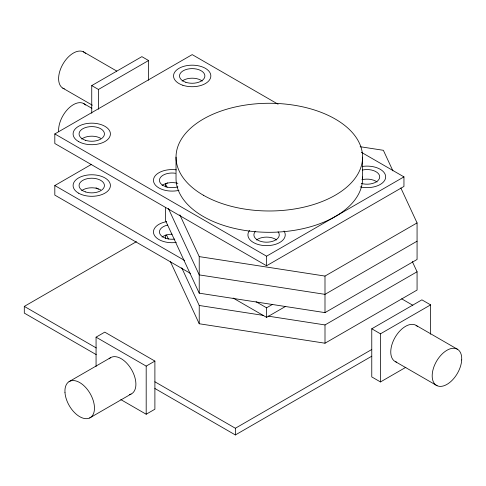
<?xml version="1.0" encoding="UTF-8"?>
<svg xmlns="http://www.w3.org/2000/svg" width="486" height="486" viewBox="0 0 486 486"><rect width="100%" height="100%" fill="white"/><g stroke="black" fill="none" stroke-linecap="round" stroke-linejoin="round"><path stroke-width="0.73" d="M58.636 131.366L58.642 128.984A20.892 12.065 -60 0 1 69.516 107.485A20.892 12.065 -60 0 1 85.554 105.037M91.739 113.268L91.739 85.591L141.869 56.649L148.57 60.519L148.57 80.263M91.739 85.591L98.439 89.46L148.57 60.519M361.341 152.276L403.951 176.88L403.951 186.442L266.577 265.757L54.815 143.498L54.815 133.936L192.195 54.62L278.077 104.204M190.421 273.399L54.815 195.105L54.815 185.543L91.623 164.286M165.526 186.928L165.526 184.006L167.5 182.864M96.264 354.646L24.3 313.099L24.3 306.393L136.438 241.651M96.064 366.493L96.064 337.163L104.769 332.138L154.894 361.08L154.894 409.212L146.189 414.236L120.801 399.583M54.815 133.936L266.577 256.195L403.951 176.88M69.042 381.65L110.462 357.739M96.064 337.163L146.189 366.104L154.894 361.08M256.086 301.745L266.577 307.802L272.494 304.382M179.832 214.83L199.23 256.614L324.994 276.072L417.067 222.916L400.853 187.979M89.631 417.984L131.05 394.067M233.098 298.033L266.577 317.364L285.549 306.411M417.067 241.19L324.994 294.352L199.23 274.894L168.387 208.445M165.526 207.4L165.526 220.559L199.23 293.173L324.994 312.632L417.067 259.469L417.067 222.916M268.102 316.131L325 324.934L417.067 271.777L412.298 261.504M170.3 261.419L199.23 323.755L325 343.213L417.067 290.057L417.067 271.777M405.865 367.288L380.471 381.947L371.766 376.917L371.766 328.785L421.897 299.844L430.602 304.874L430.602 334.204M371.766 328.785L380.471 333.815L430.602 304.874M154.894 381.796L235.364 428.251L371.766 349.501M154.894 388.496L235.364 434.952L371.766 356.202M360.156 146.711L383.369 150.302L392.901 170.853M181.74 267.804L199.23 305.481L263.612 315.438M83.221 51.716L116.755 71.071M62.785 88.124L92.37 105.207M83.3 103.354L91.848 108.293M401.667 298.829L412.845 305.287M416.131 325.401L457.551 349.312M96.003 187.796L98.439 189.206M395.689 361.815L437.108 385.726M54.815 185.543L184.625 260.484M24.3 306.393L96.264 347.946M165.526 184.006L167.117 187.426M166.485 234.92L168.393 239.033M380.471 333.815L380.471 381.947M362.586 157.13L362.586 178.453M324.994 276.072L324.994 312.632M325 324.934L325 343.213M266.577 256.195L266.577 265.757M266.577 307.802L266.577 317.364M235.364 428.251L235.364 434.952M199.23 256.614L199.23 293.173M199.23 305.481L199.23 323.755M176.029 157.13L176.029 178.453A93.276 53.855 0 0 0 270.581 232.302A93.276 53.855 0 0 0 362.55 176.983M165.532 235.06L165.532 238.717M146.189 366.104L146.189 414.236M98.439 89.46L98.439 109.204M396.752 362.198A20.892 12.065 -60 0 1 395.112 337.333A20.892 12.065 -60 0 1 417.462 326.452M109.143 358.802A20.892 12.065 60 0 1 131.718 369.925A20.892 12.065 60 0 1 129.428 394.608M85.5 53.369A20.892 12.065 -60 0 0 69.419 55.963A20.892 12.065 -60 0 0 58.636 77.499L58.642 79.874A20.892 12.065 -60 0 0 64.322 88.829M278.071 231.773A12.685 7.326 0 0 1 266.024 242.186A12.685 7.326 0 0 1 255.593 231.202M283.994 231.008A18.656 10.771 0 0 1 266.085 245.637A18.656 10.771 0 0 1 249.537 230.486M256.511 239.975A12.685 7.326 0 0 1 276.643 239.975M362.471 170.039A12.685 7.326 0 0 1 379.688 177.262A12.685 7.326 0 0 1 361.256 183.404M362.192 166.473A18.656 10.771 0 0 1 385.641 177.481A18.656 10.771 0 0 1 360.205 186.903M361.857 179.753A12.685 7.326 0 0 1 377.081 181.989M177.888 186.861A12.685 7.326 0 0 1 159.511 181.102A12.685 7.326 0 0 1 175.41 173.259M178.939 190.36A18.656 10.771 0 0 1 153.521 181.138A18.656 10.771 0 0 1 176.284 169.839M162.063 185.445A12.685 7.326 0 0 1 177.888 183.38M81.684 139.039A12.685 7.326 0 0 1 100.724 138.322M182.129 81.053A12.685 7.326 0 0 1 202.255 81.053M162.063 237.053A12.685 7.326 0 0 1 172.123 234.185M174.766 239.106A12.685 7.326 0 0 1 159.961 234.027A12.685 7.326 0 0 1 167.579 225.103M81.684 190.646A12.685 7.326 0 0 1 100.724 189.929M176.284 242.441A18.656 10.771 0 0 1 154.105 234.732A18.656 10.771 0 0 1 166.631 221.652M461.7 359.944L461.694 357.568A20.892 12.065 -60 0 0 439.235 357.24A20.892 12.065 -60 0 0 439.32 386.34A20.892 12.065 -60 0 0 461.7 359.944M64.972 392.354L64.96 389.972A20.892 12.065 60 0 1 87.346 389.426A20.892 12.065 60 0 1 87.431 418.616A20.892 12.065 60 0 1 64.972 392.354M203.348 195.208A93.276 53.855 0 0 0 359.409 171.066A93.276 53.855 0 0 0 245.163 105.11A93.276 53.855 0 0 0 203.348 195.208M85.408 140.278A12.685 7.326 0 0 0 104.435 133.936A12.685 7.326 0 0 0 85.408 127.587A12.685 7.326 0 0 0 85.408 140.278M78.562 141.548A18.656 10.771 0 0 0 109.769 136.718A18.656 10.771 0 0 0 86.921 123.529A18.656 10.771 0 0 0 78.562 141.548M185.846 82.286A12.685 7.326 0 0 0 204.879 75.944A12.685 7.326 0 0 0 185.846 69.601A12.685 7.326 0 0 0 185.846 82.286M182.864 85.275A18.656 10.771 0 0 0 210.845 75.944A18.656 10.771 0 0 0 182.864 66.618A18.656 10.771 0 0 0 182.864 85.275M85.408 191.885A12.685 7.326 0 0 0 104.435 185.543A12.685 7.326 0 0 0 85.408 179.2A12.685 7.326 0 0 0 85.408 191.885M78.562 193.155A18.656 10.771 0 0 0 109.769 188.325A18.656 10.771 0 0 0 86.921 175.136A18.656 10.771 0 0 0 78.562 193.155"/></g></svg>
